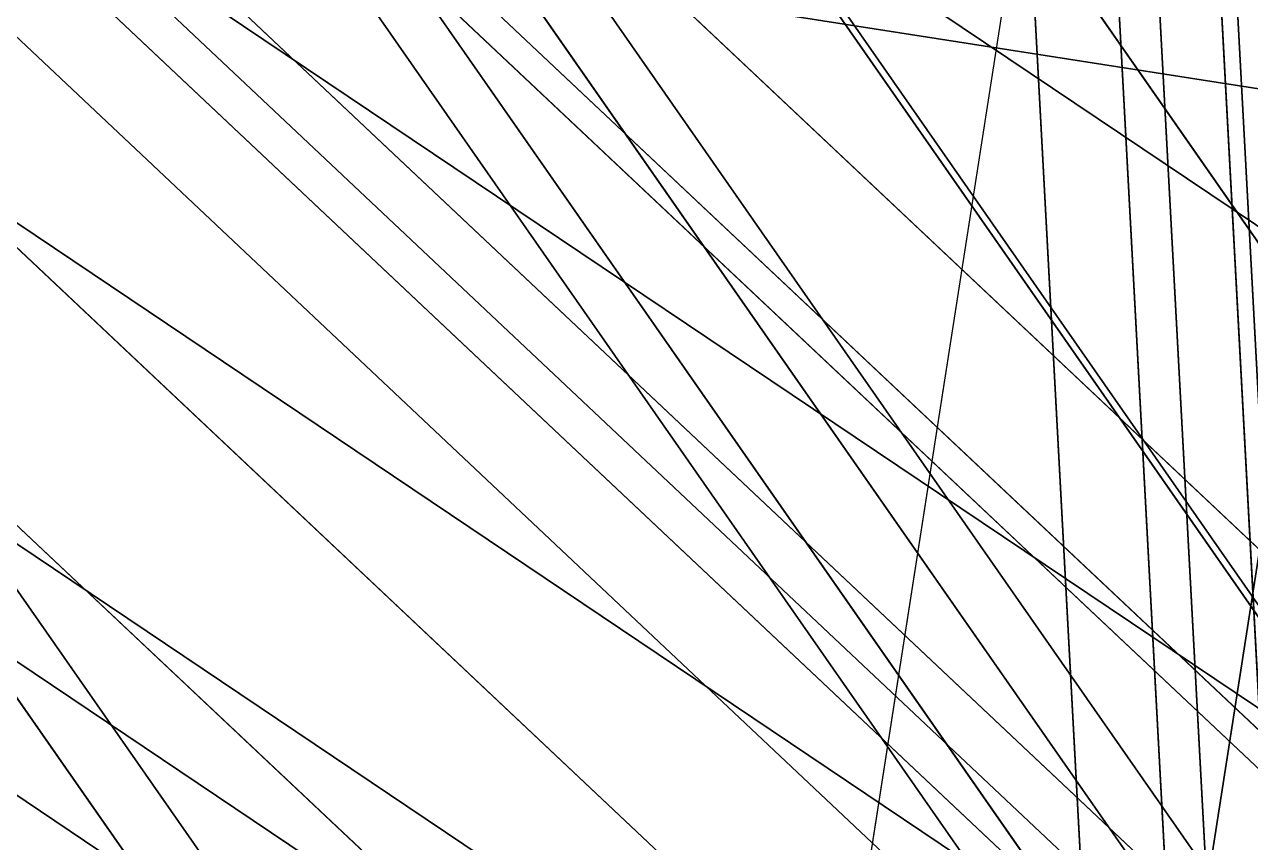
# Model space of a CAD drawing. Header units: metres. Extents: x 503497 to 504361, y 6966567 to 6966857.
# Drawn here: x 504163.48 to 504169.52, y 6966685.29 to 6966689.31 of the extents above; entities that cross this region are included whole.
import ezdxf

# ---------------------------------------------------------------- set-up
doc = ezdxf.new("R2010")
doc.units = ezdxf.units.M

msp = doc.modelspace()

# ---------------------------------------------------------------- linework, layer by layer
at = {"layer": 'SHADOW_APPROVED_20260111T072000'}
msp.add_lwpolyline([(504169.4593, 6966696.8594), (504167.3244, 6966683.1734), (504094.1506, 6966698.0774), (504096.2855, 6966711.7634), (504169.4593, 6966696.8594)], close=True, dxfattribs=at)
msp.add_lwpolyline([(504152.9477, 6966710.2148), (504167.8718, 6966707.8869), (504167.5638, 6966705.9126), (504170.7929, 6966705.4089), (504170.0047, 6966700.3561), (504169.7774, 6966699.9974), (504169.5259, 6966699.8139), (504168.8949, 6966699.7238), (504168.6104, 6966697.9001), (504168.9205, 6966697.8003), (504169.2405, 6966697.5447), (504169.4022, 6966697.2624), (504169.4593, 6966696.8594), (504167.3244, 6966683.1734), (504124.6436, 6966689.8311)], dxfattribs=at)
at = {"layer": 'SHADOW_APPROVED_20260114T072400'}
msp.add_lwpolyline([(504169.4593, 6966696.8594), (504167.3244, 6966683.1734), (504095.316, 6966696.8121), (504097.4509, 6966710.4981), (504169.4593, 6966696.8594)], close=True, dxfattribs=at)
msp.add_lwpolyline([(504152.9477, 6966710.2148), (504167.8718, 6966707.8869), (504167.5638, 6966705.9126), (504170.7929, 6966705.4089), (504170.0047, 6966700.3561), (504169.7774, 6966699.9974), (504169.5259, 6966699.8139), (504168.8949, 6966699.7238), (504168.6104, 6966697.9001), (504168.9205, 6966697.8003), (504169.2405, 6966697.5447), (504169.4022, 6966697.2624), (504169.4593, 6966696.8594), (504167.3244, 6966683.1734), (504124.6436, 6966689.8311)], dxfattribs=at)
at = {"layer": 'SHADOW_APPROVED_20260122T071500'}
msp.add_lwpolyline([(504169.4593, 6966696.8594), (504167.3244, 6966683.1734), (504084.7579, 6966697.9415), (504086.8928, 6966711.6275), (504169.4593, 6966696.8594)], close=True, dxfattribs=at)
msp.add_lwpolyline([(504152.9477, 6966710.2148), (504167.8718, 6966707.8869), (504167.5638, 6966705.9126), (504170.7929, 6966705.4089), (504170.0047, 6966700.3561), (504169.7774, 6966699.9974), (504169.5259, 6966699.8139), (504168.8949, 6966699.7238), (504168.6104, 6966697.9001), (504168.9205, 6966697.8003), (504169.2405, 6966697.5447), (504169.4022, 6966697.2624), (504169.4593, 6966696.8594), (504167.3244, 6966683.1734), (504124.6436, 6966689.8311)], dxfattribs=at)
at = {"layer": 'SHADOW_APPROVED_20260124T072500'}
msp.add_lwpolyline([(504152.9477, 6966710.2148), (504167.8718, 6966707.8869), (504167.5638, 6966705.9126), (504170.7929, 6966705.4089), (504170.0047, 6966700.3561), (504169.7774, 6966699.9974), (504169.5259, 6966699.8139), (504168.8949, 6966699.7238), (504168.6104, 6966697.9001), (504168.9205, 6966697.8003), (504169.2405, 6966697.5447), (504169.4022, 6966697.2624), (504169.4593, 6966696.8594), (504167.3244, 6966683.1734), (504124.6436, 6966689.8311)], dxfattribs=at)
msp.add_lwpolyline([(504169.4593, 6966696.8594), (504167.3244, 6966683.1734), (504091.0813, 6966694.8884), (504093.2162, 6966708.5744), (504169.4593, 6966696.8594)], close=True, dxfattribs=at)
at = {"layer": 'SHADOW_APPROVED_20260126T071100'}
msp.add_lwpolyline([(504169.4593, 6966696.8594), (504167.3244, 6966683.1734), (504078.8993, 6966698.2192), (504081.0342, 6966711.9052), (504169.4593, 6966696.8594)], close=True, dxfattribs=at)
msp.add_lwpolyline([(504152.9477, 6966710.2148), (504167.8718, 6966707.8869), (504167.5638, 6966705.9126), (504170.7929, 6966705.4089), (504170.0047, 6966700.3561), (504169.7774, 6966699.9974), (504169.5259, 6966699.8139), (504168.8949, 6966699.7238), (504168.6104, 6966697.9001), (504168.9205, 6966697.8003), (504169.2405, 6966697.5447), (504169.4022, 6966697.2624), (504169.4593, 6966696.8594), (504167.3244, 6966683.1734), (504124.6436, 6966689.8311)], dxfattribs=at)
at = {"layer": 'SHADOW_APPROVED_20260127T071900'}
msp.add_lwpolyline([(504152.9477, 6966710.2148), (504167.8718, 6966707.8869), (504167.5638, 6966705.9126), (504170.7929, 6966705.4089), (504170.0047, 6966700.3561), (504169.7774, 6966699.9974), (504169.5259, 6966699.8139), (504168.8949, 6966699.7238), (504168.6104, 6966697.9001), (504168.9205, 6966697.8003), (504169.2405, 6966697.5447), (504169.4022, 6966697.2624), (504169.4593, 6966696.8594), (504167.3244, 6966683.1734), (504124.6436, 6966689.8311)], dxfattribs=at)
msp.add_lwpolyline([(504169.4593, 6966696.8594), (504167.3244, 6966683.1734), (504084.9815, 6966695.666), (504087.1164, 6966709.352), (504169.4593, 6966696.8594)], close=True, dxfattribs=at)
at = {"layer": 'SHADOW_APPROVED_20260129T071100'}
msp.add_lwpolyline([(504169.4593, 6966696.8594), (504167.3244, 6966683.1734), (504076.8787, 6966697.3922), (504079.0136, 6966711.0782), (504169.4593, 6966696.8594)], close=True, dxfattribs=at)
msp.add_lwpolyline([(504152.9477, 6966710.2148), (504167.8718, 6966707.8869), (504167.5638, 6966705.9126), (504170.7929, 6966705.4089), (504170.0047, 6966700.3561), (504169.7774, 6966699.9974), (504169.5259, 6966699.8139), (504168.8949, 6966699.7238), (504168.6104, 6966697.9001), (504168.9205, 6966697.8003), (504169.2405, 6966697.5447), (504169.4022, 6966697.2624), (504169.4593, 6966696.8594), (504167.3244, 6966683.1734), (504124.6436, 6966689.8311)], dxfattribs=at)
at = {"layer": 'SHADOW_APPROVED_20260130T071100'}
msp.add_lwpolyline([(504169.4593, 6966696.8594), (504167.3244, 6966683.1734), (504076.1925, 6966697.0876), (504078.3274, 6966710.7736), (504169.4593, 6966696.8594)], close=True, dxfattribs=at)
msp.add_lwpolyline([(504152.9477, 6966710.2148), (504167.8718, 6966707.8869), (504167.5638, 6966705.9126), (504170.7929, 6966705.4089), (504170.0047, 6966700.3561), (504169.7774, 6966699.9974), (504169.5259, 6966699.8139), (504168.8949, 6966699.7238), (504168.6104, 6966697.9001), (504168.9205, 6966697.8003), (504169.2405, 6966697.5447), (504169.4022, 6966697.2624), (504169.4593, 6966696.8594), (504167.3244, 6966683.1734), (504124.6436, 6966689.8311)], dxfattribs=at)
at = {"layer": 'SHADOW_APPROVED_20260203T070000'}
msp.add_lwpolyline([(504169.4593, 6966696.8594), (504167.3244, 6966683.1734), (504061.3002, 6966699.4748), (504063.4351, 6966713.1608), (504169.4593, 6966696.8594)], close=True, dxfattribs=at)
msp.add_lwpolyline([(504152.9477, 6966710.2148), (504167.8718, 6966707.8869), (504167.5638, 6966705.9126), (504170.7929, 6966705.4089), (504170.0047, 6966700.3561), (504169.7774, 6966699.9974), (504169.5259, 6966699.8139), (504168.8949, 6966699.7238), (504168.6104, 6966697.9001), (504168.9205, 6966697.8003), (504169.2405, 6966697.5447), (504169.4022, 6966697.2624), (504169.4593, 6966696.8594), (504167.3244, 6966683.1734), (504124.6436, 6966689.8311)], dxfattribs=at)
at = {"layer": 'SHADOW_APPROVED_20260314T074000'}
msp.add_lwpolyline([(504152.9477, 6966710.2148), (504167.8718, 6966707.8869), (504167.5638, 6966705.9126), (504170.7929, 6966705.4089), (504170.0047, 6966700.3561), (504169.7774, 6966699.9974), (504169.5259, 6966699.8139), (504168.8949, 6966699.7238), (504168.6104, 6966697.9001), (504168.9205, 6966697.8003), (504169.2405, 6966697.5447), (504169.4022, 6966697.2624), (504169.4593, 6966696.8594), (504167.3244, 6966683.1734), (504124.6436, 6966689.8311)], dxfattribs=at)
msp.add_lwpolyline([(504169.4593, 6966696.8594), (504167.3244, 6966683.1734), (504079.5699, 6966667.717), (504081.7048, 6966681.403), (504169.4593, 6966696.8594)], close=True, dxfattribs=at)
at = {"layer": 'SHADOW_APPROVED_20260426T070000'}
msp.add_lwpolyline([(504152.9477, 6966710.2148), (504167.8718, 6966707.8869), (504167.5638, 6966705.9126), (504170.7929, 6966705.4089), (504170.0047, 6966700.3561), (504169.7774, 6966699.9974), (504169.5259, 6966699.8139), (504168.8949, 6966699.7238), (504168.6104, 6966697.9001), (504168.9205, 6966697.8003), (504169.2405, 6966697.5447), (504169.4022, 6966697.2624), (504169.4593, 6966696.8594), (504167.3244, 6966683.1734), (504124.6436, 6966689.8311)], dxfattribs=at)
msp.add_lwpolyline([(504169.4593, 6966696.8594), (504167.3244, 6966683.1734), (503950.1968, 6966601.1116), (503952.3317, 6966614.7976), (504169.4593, 6966696.8594)], close=True, dxfattribs=at)
at = {"layer": 'SHADOW_APPROVED_20260621T090000'}
msp.add_lwpolyline([(504152.9477, 6966710.2148), (504167.8718, 6966707.8869), (504167.5638, 6966705.9126), (504170.7929, 6966705.4089), (504170.0047, 6966700.3561), (504169.7774, 6966699.9974), (504169.5259, 6966699.8139), (504168.8949, 6966699.7238), (504168.6104, 6966697.9001), (504168.9205, 6966697.8003), (504169.2405, 6966697.5447), (504169.4022, 6966697.2624), (504169.4593, 6966696.8594), (504167.3244, 6966683.1734), (504124.6436, 6966689.8311)], dxfattribs=at)
msp.add_lwpolyline([(504169.4593, 6966696.8594), (504167.3244, 6966683.1734), (504108.8081, 6966620.2418), (504110.943, 6966633.9278), (504169.4593, 6966696.8594)], close=True, dxfattribs=at)
at = {"layer": 'SHADOW_APPROVED_20260621T120000'}
msp.add_lwpolyline([(504152.9477, 6966710.2148), (504167.8718, 6966707.8869), (504167.5638, 6966705.9126), (504170.7929, 6966705.4089), (504170.0047, 6966700.3561), (504169.7774, 6966699.9974), (504169.5259, 6966699.8139), (504168.8949, 6966699.7238), (504168.6104, 6966697.9001), (504168.9205, 6966697.8003), (504169.2405, 6966697.5447), (504169.4022, 6966697.2624), (504169.4593, 6966696.8594), (504167.3244, 6966683.1734), (504124.6436, 6966689.8311)], dxfattribs=at)
for points in [[(504152.9477, 6966710.2148), (504167.8718, 6966707.8869), (504170.4928, 6966659.2141), (504155.5687, 6966661.542), (504152.9477, 6966710.2148)], [(504167.8718, 6966707.8869), (504167.5638, 6966705.9126), (504170.1848, 6966657.2398), (504170.4928, 6966659.2141), (504167.8718, 6966707.8869)], [(504167.5638, 6966705.9126), (504170.7929, 6966705.4089), (504173.4139, 6966656.7361), (504170.1848, 6966657.2398), (504167.5638, 6966705.9126)], [(504169.5259, 6966699.8139), (504168.8949, 6966699.7238), (504171.5159, 6966651.051), (504172.1469, 6966651.1411), (504169.5259, 6966699.8139)], [(504168.8949, 6966699.7238), (504168.6104, 6966697.9001), (504171.2314, 6966649.2273), (504171.5159, 6966651.051), (504168.8949, 6966699.7238)], [(504168.6104, 6966697.9001), (504168.9205, 6966697.8003), (504171.5415, 6966649.1275), (504171.2314, 6966649.2273), (504168.6104, 6966697.9001)], [(504168.9205, 6966697.8003), (504169.2405, 6966697.5447), (504171.8615, 6966648.8719), (504171.5415, 6966649.1275), (504168.9205, 6966697.8003)], [(504169.4593, 6966696.8594), (504167.3244, 6966683.1734), (504169.9454, 6966634.5006), (504172.0803, 6966648.1866), (504169.4593, 6966696.8594)]]:
    msp.add_lwpolyline(points, close=True, dxfattribs=at)
at = {"layer": 'SHADOW_APPROVED_20260621T140000'}
for points in [[(504129.6052, 6966740.8657), (504131.954, 6966755.9236), (504174.5011, 6966694.9007), (504172.1523, 6966679.8428), (504129.6052, 6966740.8657)], [(504127.901, 6966729.9403), (504129.6052, 6966740.8657), (504172.1523, 6966679.8428), (504170.4481, 6966668.9174), (504127.901, 6966729.9403)], [(504129.6052, 6966740.8657), (504129.6052, 6966740.8657), (504172.1523, 6966679.8428), (504172.1523, 6966679.8428), (504129.6052, 6966740.8657)], [(504138.446, 6966731.0718), (504138.0232, 6966728.3614), (504180.5703, 6966667.3385), (504180.9931, 6966670.0489), (504138.446, 6966731.0718)], [(504146.7781, 6966729.7721), (504138.446, 6966731.0718), (504180.9931, 6966670.0489), (504189.3252, 6966668.7492), (504146.7781, 6966729.7721)], [(504138.0232, 6966728.3614), (504127.901, 6966729.9403), (504170.4481, 6966668.9174), (504180.5703, 6966667.3385), (504138.0232, 6966728.3614)], [(504144.1851, 6966710.622), (504144.5661, 6966713.0647), (504183.4758, 6966657.2587), (504183.0948, 6966654.816), (504144.1851, 6966710.622)], [(504144.5661, 6966713.0647), (504153.1826, 6966711.7206), (504192.0923, 6966655.9146), (504183.4758, 6966657.2587), (504144.5661, 6966713.0647)], [(504153.1826, 6966711.7206), (504152.9477, 6966710.2148), (504191.8574, 6966654.4088), (504192.0923, 6966655.9146), (504153.1826, 6966711.7206)], [(504152.9477, 6966710.2148), (504167.8718, 6966707.8869), (504206.7815, 6966652.0809), (504191.8574, 6966654.4088), (504152.9477, 6966710.2148)], [(504143.738, 6966708.6351), (504154.0443, 6966707.0275), (504196.3947, 6966646.2866), (504186.0884, 6966647.8942), (504143.738, 6966708.6351)], [(504154.0443, 6966707.0275), (504153.1492, 6966701.2887), (504195.4996, 6966640.5478), (504196.3947, 6966646.2866), (504154.0443, 6966707.0275)], [(504153.1492, 6966701.2887), (504158.2689, 6966700.4901), (504200.6193, 6966639.7492), (504195.4996, 6966640.5478), (504153.1492, 6966701.2887)], [(504158.2689, 6966700.4901), (504156.6455, 6966690.0834), (504198.9959, 6966629.3425), (504200.6193, 6966639.7492), (504158.2689, 6966700.4901)], [(504169.4593, 6966696.8594), (504167.3244, 6966683.1734), (504206.2341, 6966627.3674), (504208.369, 6966641.0534), (504169.4593, 6966696.8594)]]:
    msp.add_lwpolyline(points, close=True, dxfattribs=at)
msp.add_lwpolyline([(504152.9477, 6966710.2148), (504167.8718, 6966707.8869), (504167.5638, 6966705.9126), (504170.7929, 6966705.4089), (504170.0047, 6966700.3561), (504169.7774, 6966699.9974), (504169.5259, 6966699.8139), (504168.8949, 6966699.7238), (504168.6104, 6966697.9001), (504168.9205, 6966697.8003), (504169.2405, 6966697.5447), (504169.4022, 6966697.2624), (504169.4593, 6966696.8594), (504167.3244, 6966683.1734), (504124.6436, 6966689.8311)], dxfattribs=at)
at = {"layer": 'SHADOW_APPROVED_20260621T150000'}
for points in [[(504128.3574, 6966713.6393), (504140.8554, 6966711.6898), (504214.1355, 6966642.687), (504201.6375, 6966644.6365), (504128.3574, 6966713.6393)], [(504144.1851, 6966710.622), (504144.5661, 6966713.0647), (504217.8462, 6966644.0619), (504217.4652, 6966641.6192), (504144.1851, 6966710.622)], [(504140.8554, 6966711.6898), (504140.7719, 6966711.1544), (504214.052, 6966642.1516), (504214.1355, 6966642.687), (504140.8554, 6966711.6898)], [(504140.8554, 6966711.6898), (504140.8554, 6966711.6898), (504214.1355, 6966642.687), (504214.1355, 6966642.687), (504140.8554, 6966711.6898)], [(504140.7719, 6966711.1544), (504144.1851, 6966710.622), (504217.4652, 6966641.6192), (504214.052, 6966642.1516), (504140.7719, 6966711.1544)], [(504137.1539, 6966693.1239), (504139.8525, 6966710.4238), (504219.6127, 6966635.3192), (504216.9141, 6966618.0193), (504137.1539, 6966693.1239)], [(504139.8525, 6966710.4238), (504143.9181, 6966709.7896), (504223.6783, 6966634.685), (504219.6127, 6966635.3192), (504139.8525, 6966710.4238)], [(504139.8525, 6966710.4238), (504139.8525, 6966710.4238), (504219.6127, 6966635.3192), (504219.6127, 6966635.3192), (504139.8525, 6966710.4238)], [(504143.9181, 6966709.7896), (504143.738, 6966708.6351), (504223.4982, 6966633.5305), (504223.6783, 6966634.685), (504143.9181, 6966709.7896)], [(504143.738, 6966708.6351), (504154.0443, 6966707.0275), (504233.8045, 6966631.9229), (504223.4982, 6966633.5305), (504143.738, 6966708.6351)], [(504154.0443, 6966707.0275), (504153.1492, 6966701.2887), (504232.9094, 6966626.1841), (504233.8045, 6966631.9229), (504154.0443, 6966707.0275)], [(504142.7149, 6966706.3611), (504141.9137, 6966701.2247), (504223.7105, 6966624.2024), (504224.5117, 6966629.3388), (504142.7149, 6966706.3611)], [(504145.7767, 6966705.8835), (504142.7149, 6966706.3611), (504224.5117, 6966629.3388), (504227.5735, 6966628.8612), (504145.7767, 6966705.8835)], [(504142.7149, 6966706.3611), (504142.7149, 6966706.3611), (504224.5117, 6966629.3388), (504224.5117, 6966629.3388), (504142.7149, 6966706.3611)], [(504144.9755, 6966700.7471), (504145.7767, 6966705.8835), (504227.5735, 6966628.8612), (504226.7723, 6966623.7248), (504144.9755, 6966700.7471)], [(504153.1492, 6966701.2887), (504158.2689, 6966700.4901), (504238.0291, 6966625.3855), (504232.9094, 6966626.1841), (504153.1492, 6966701.2887)], [(504169.4593, 6966696.8594), (504167.3244, 6966683.1734), (504240.6045, 6966614.1706), (504242.7394, 6966627.8566), (504169.4593, 6966696.8594)]]:
    msp.add_lwpolyline(points, close=True, dxfattribs=at)
msp.add_lwpolyline([(504152.9477, 6966710.2148), (504167.8718, 6966707.8869), (504167.5638, 6966705.9126), (504170.7929, 6966705.4089), (504170.0047, 6966700.3561), (504169.7774, 6966699.9974), (504169.5259, 6966699.8139), (504168.8949, 6966699.7238), (504168.6104, 6966697.9001), (504168.9205, 6966697.8003), (504169.2405, 6966697.5447), (504169.4022, 6966697.2624), (504169.4593, 6966696.8594), (504167.3244, 6966683.1734), (504124.6436, 6966689.8311)], dxfattribs=at)
at = {"layer": 'SHADOW_APPROVED_20260621T160000'}
for points in [[(504127.8093, 6966710.1258), (504128.3574, 6966713.6393), (504296.6136, 6966600.5395), (504296.0655, 6966597.026), (504127.8093, 6966710.1258)], [(504128.3574, 6966713.6393), (504140.8554, 6966711.6898), (504309.1116, 6966598.59), (504296.6136, 6966600.5395), (504128.3574, 6966713.6393)], [(504125.9354, 6966710.4181), (504127.8093, 6966710.1258), (504296.0655, 6966597.026), (504294.1916, 6966597.3183), (504125.9354, 6966710.4181)], [(504142.7149, 6966706.3611), (504141.9137, 6966701.2247), (504329.7247, 6966574.9804), (504330.5259, 6966580.1168), (504142.7149, 6966706.3611)], [(504145.7767, 6966705.8835), (504142.7149, 6966706.3611), (504330.5259, 6966580.1168), (504333.5877, 6966579.6392), (504145.7767, 6966705.8835)], [(504142.7149, 6966706.3611), (504142.7149, 6966706.3611), (504330.5259, 6966580.1168), (504330.5259, 6966580.1168), (504142.7149, 6966706.3611)], [(504144.9755, 6966700.7471), (504145.7767, 6966705.8835), (504333.5877, 6966579.6392), (504332.7865, 6966574.5028), (504144.9755, 6966700.7471)], [(504141.9137, 6966701.2247), (504144.9755, 6966700.7471), (504332.7865, 6966574.5028), (504329.7247, 6966574.9804), (504141.9137, 6966701.2247)], [(504158.2689, 6966700.4901), (504156.6455, 6966690.0834), (504339.7803, 6966566.9824), (504341.4037, 6966577.3891), (504158.2689, 6966700.4901)], [(504169.4593, 6966696.8594), (504167.3244, 6966683.1734), (504335.5806, 6966570.0736), (504337.7155, 6966583.7596), (504169.4593, 6966696.8594)], [(504156.6455, 6966690.0834), (504137.1539, 6966693.1239), (504320.2887, 6966570.0229), (504339.7803, 6966566.9824), (504156.6455, 6966690.0834)]]:
    msp.add_lwpolyline(points, close=True, dxfattribs=at)
msp.add_lwpolyline([(504152.9477, 6966710.2148), (504167.8718, 6966707.8869), (504167.5638, 6966705.9126), (504170.7929, 6966705.4089), (504170.0047, 6966700.3561), (504169.7774, 6966699.9974), (504169.5259, 6966699.8139), (504168.8949, 6966699.7238), (504168.6104, 6966697.9001), (504168.9205, 6966697.8003), (504169.2405, 6966697.5447), (504169.4022, 6966697.2624), (504169.4593, 6966696.8594), (504167.3244, 6966683.1734), (504124.6436, 6966689.8311)], dxfattribs=at)
at = {"layer": 'SHADOW_APPROVED_20261019T053000'}
msp.add_lwpolyline([(504169.4593, 6966696.8594), (504167.3244, 6966683.1734), (503590.5687, 6966775.3062), (503592.7036, 6966788.9922), (504169.4593, 6966696.8594)], close=True, dxfattribs=at)
msp.add_lwpolyline([(504152.9477, 6966710.2148), (504167.8718, 6966707.8869), (504167.5638, 6966705.9126), (504170.7929, 6966705.4089), (504170.0047, 6966700.3561), (504169.7774, 6966699.9974), (504169.5259, 6966699.8139), (504168.8949, 6966699.7238), (504168.6104, 6966697.9001), (504168.9205, 6966697.8003), (504169.2405, 6966697.5447), (504169.4022, 6966697.2624), (504169.4593, 6966696.8594), (504167.3244, 6966683.1734), (504124.6436, 6966689.8311)], dxfattribs=at)
at = {"layer": 'SHADOW_APPROVED_20261112T063500'}
msp.add_lwpolyline([(504169.4593, 6966696.8594), (504167.3244, 6966683.1734), (504069.0461, 6966699.1276), (504071.181, 6966712.8136), (504169.4593, 6966696.8594)], close=True, dxfattribs=at)
msp.add_lwpolyline([(504152.9477, 6966710.2148), (504167.8718, 6966707.8869), (504167.5638, 6966705.9126), (504170.7929, 6966705.4089), (504170.0047, 6966700.3561), (504169.7774, 6966699.9974), (504169.5259, 6966699.8139), (504168.8949, 6966699.7238), (504168.6104, 6966697.9001), (504168.9205, 6966697.8003), (504169.2405, 6966697.5447), (504169.4022, 6966697.2624), (504169.4593, 6966696.8594), (504167.3244, 6966683.1734), (504124.6436, 6966689.8311)], dxfattribs=at)
at = {"layer": 'SHADOW_APPROVED_20261113T063500'}
msp.add_lwpolyline([(504169.4593, 6966696.8594), (504167.3244, 6966683.1734), (504069.5143, 6966699.5431), (504071.6492, 6966713.2291), (504169.4593, 6966696.8594)], close=True, dxfattribs=at)
msp.add_lwpolyline([(504152.9477, 6966710.2148), (504167.8718, 6966707.8869), (504167.5638, 6966705.9126), (504170.7929, 6966705.4089), (504170.0047, 6966700.3561), (504169.7774, 6966699.9974), (504169.5259, 6966699.8139), (504168.8949, 6966699.7238), (504168.6104, 6966697.9001), (504168.9205, 6966697.8003), (504169.2405, 6966697.5447), (504169.4022, 6966697.2624), (504169.4593, 6966696.8594), (504167.3244, 6966683.1734), (504124.6436, 6966689.8311)], dxfattribs=at)
at = {"layer": 'SHADOW_APPROVED_20261122T065200'}
msp.add_lwpolyline([(504169.4593, 6966696.8594), (504167.3244, 6966683.1734), (504087.1603, 6966697.6242), (504089.2952, 6966711.3102), (504169.4593, 6966696.8594)], close=True, dxfattribs=at)
msp.add_lwpolyline([(504152.9477, 6966710.2148), (504167.8718, 6966707.8869), (504167.5638, 6966705.9126), (504170.7929, 6966705.4089), (504170.0047, 6966700.3561), (504169.7774, 6966699.9974), (504169.5259, 6966699.8139), (504168.8949, 6966699.7238), (504168.6104, 6966697.9001), (504168.9205, 6966697.8003), (504169.2405, 6966697.5447), (504169.4022, 6966697.2624), (504169.4593, 6966696.8594), (504167.3244, 6966683.1734), (504124.6436, 6966689.8311)], dxfattribs=at)
at = {"layer": 'SHADOW_APPROVED_20261123T070300'}
msp.add_lwpolyline([(504152.9477, 6966710.2148), (504167.8718, 6966707.8869), (504167.5638, 6966705.9126), (504170.7929, 6966705.4089), (504170.0047, 6966700.3561), (504169.7774, 6966699.9974), (504169.5259, 6966699.8139), (504168.8949, 6966699.7238), (504168.6104, 6966697.9001), (504168.9205, 6966697.8003), (504169.2405, 6966697.5447), (504169.4022, 6966697.2624), (504169.4593, 6966696.8594), (504167.3244, 6966683.1734), (504124.6436, 6966689.8311)], dxfattribs=at)
msp.add_lwpolyline([(504169.4593, 6966696.8594), (504167.3244, 6966683.1734), (504094.9275, 6966695.1799), (504097.0624, 6966708.8659), (504169.4593, 6966696.8594)], close=True, dxfattribs=at)
at = {"layer": 'SHADOW_APPROVED_20261221T090000'}
msp.add_lwpolyline([(504152.9477, 6966710.2148), (504167.8718, 6966707.8869), (504167.5638, 6966705.9126), (504170.7929, 6966705.4089), (504170.0047, 6966700.3561), (504169.7774, 6966699.9974), (504169.5259, 6966699.8139), (504168.8949, 6966699.7238), (504168.6104, 6966697.9001), (504168.9205, 6966697.8003), (504169.2405, 6966697.5447), (504169.4022, 6966697.2624), (504169.4593, 6966696.8594), (504167.3244, 6966683.1734), (504124.6436, 6966689.8311)], dxfattribs=at)
msp.add_lwpolyline([(504169.4593, 6966696.8594), (504167.3244, 6966683.1734), (504137.0697, 6966684.9728), (504139.2046, 6966698.6588), (504169.4593, 6966696.8594)], close=True, dxfattribs=at)
at = {"layer": 'SHADOW_APPROVED_20261221T120000'}
msp.add_lwpolyline([(504152.9477, 6966710.2148), (504167.8718, 6966707.8869), (504167.5638, 6966705.9126), (504170.7929, 6966705.4089), (504170.0047, 6966700.3561), (504169.7774, 6966699.9974), (504169.5259, 6966699.8139), (504168.8949, 6966699.7238), (504168.6104, 6966697.9001), (504168.9205, 6966697.8003), (504169.2405, 6966697.5447), (504169.4022, 6966697.2624), (504169.4593, 6966696.8594), (504167.3244, 6966683.1734), (504124.6436, 6966689.8311)], dxfattribs=at)
msp.add_lwpolyline([(504169.4593, 6966696.8594), (504167.3244, 6966683.1734), (504169.5969, 6966680.4426), (504171.7318, 6966694.1286), (504169.4593, 6966696.8594)], close=True, dxfattribs=at)
at = {"layer": 'SHADOW_APPROVED_20261221T150000'}
msp.add_lwpolyline([(504152.9477, 6966710.2148), (504167.8718, 6966707.8869), (504167.5638, 6966705.9126), (504170.7929, 6966705.4089), (504170.0047, 6966700.3561), (504169.7774, 6966699.9974), (504169.5259, 6966699.8139), (504168.8949, 6966699.7238), (504168.6104, 6966697.9001), (504168.9205, 6966697.8003), (504169.2405, 6966697.5447), (504169.4022, 6966697.2624), (504169.4593, 6966696.8594), (504167.3244, 6966683.1734), (504124.6436, 6966689.8311)], dxfattribs=at)
msp.add_lwpolyline([(504169.4593, 6966696.8594), (504167.3244, 6966683.1734), (504205.0183, 6966687.1937), (504207.1532, 6966700.8797), (504169.4593, 6966696.8594)], close=True, dxfattribs=at)
at = {"layer": 'SHADOW_APPROVED_20261221T160000'}
msp.add_lwpolyline([(504152.9477, 6966710.2148), (504167.8718, 6966707.8869), (504167.5638, 6966705.9126), (504170.7929, 6966705.4089), (504170.0047, 6966700.3561), (504169.7774, 6966699.9974), (504169.5259, 6966699.8139), (504168.8949, 6966699.7238), (504168.6104, 6966697.9001), (504168.9205, 6966697.8003), (504169.2405, 6966697.5447), (504169.4022, 6966697.2624), (504169.4593, 6966696.8594), (504167.3244, 6966683.1734), (504124.6436, 6966689.8311)], dxfattribs=at)
msp.add_lwpolyline([(504169.4593, 6966696.8594), (504167.3244, 6966683.1734), (504226.8862, 6966695.1252), (504229.0211, 6966708.8112), (504169.4593, 6966696.8594)], close=True, dxfattribs=at)
at = {"layer": 'SHADOW_APPROVED_20261221T170000'}
msp.add_lwpolyline([(504169.4593, 6966696.8594), (504167.3244, 6966683.1734), (504270.5243, 6966714.061), (504272.6592, 6966727.747), (504169.4593, 6966696.8594)], close=True, dxfattribs=at)
msp.add_lwpolyline([(504152.9477, 6966710.2148), (504167.8718, 6966707.8869), (504167.5638, 6966705.9126), (504170.7929, 6966705.4089), (504170.0047, 6966700.3561), (504169.7774, 6966699.9974), (504169.5259, 6966699.8139), (504168.8949, 6966699.7238), (504168.6104, 6966697.9001), (504168.9205, 6966697.8003), (504169.2405, 6966697.5447), (504169.4022, 6966697.2624), (504169.4593, 6966696.8594), (504167.3244, 6966683.1734), (504124.6436, 6966689.8311)], dxfattribs=at)
at = {"layer": 'SHADOW_COMPARATOR_RL48_20260111T072000'}
msp.add_lwpolyline([(504152.9477, 6966710.2148), (504167.8718, 6966707.8869), (504167.5638, 6966705.9126), (504170.7929, 6966705.4089), (504170.0047, 6966700.3561), (504169.7774, 6966699.9974), (504169.5259, 6966699.8139), (504168.8949, 6966699.7238), (504168.6104, 6966697.9001), (504168.9205, 6966697.8003), (504169.2405, 6966697.5447), (504169.4022, 6966697.2624), (504169.4593, 6966696.8594), (504167.3244, 6966683.1734), (504124.6436, 6966689.8311)], dxfattribs=at)
msp.add_lwpolyline([(504169.4593, 6966696.8594), (504167.3244, 6966683.1734), (504121.6971, 6966692.4668), (504123.832, 6966706.1528), (504169.4593, 6966696.8594)], close=True, dxfattribs=at)
at = {"layer": 'SHADOW_COMPARATOR_RL48_20260114T072400'}
msp.add_lwpolyline([(504152.9477, 6966710.2148), (504167.8718, 6966707.8869), (504167.5638, 6966705.9126), (504170.7929, 6966705.4089), (504170.0047, 6966700.3561), (504169.7774, 6966699.9974), (504169.5259, 6966699.8139), (504168.8949, 6966699.7238), (504168.6104, 6966697.9001), (504168.9205, 6966697.8003), (504169.2405, 6966697.5447), (504169.4022, 6966697.2624), (504169.4593, 6966696.8594), (504167.3244, 6966683.1734), (504124.6436, 6966689.8311)], dxfattribs=at)
msp.add_lwpolyline([(504169.4593, 6966696.8594), (504167.3244, 6966683.1734), (504122.4238, 6966691.6778), (504124.5587, 6966705.3638), (504169.4593, 6966696.8594)], close=True, dxfattribs=at)
at = {"layer": 'SHADOW_COMPARATOR_RL48_20260122T071500'}
msp.add_lwpolyline([(504152.9477, 6966710.2148), (504167.8718, 6966707.8869), (504167.5638, 6966705.9126), (504170.7929, 6966705.4089), (504170.0047, 6966700.3561), (504169.7774, 6966699.9974), (504169.5259, 6966699.8139), (504168.8949, 6966699.7238), (504168.6104, 6966697.9001), (504168.9205, 6966697.8003), (504169.2405, 6966697.5447), (504169.4022, 6966697.2624), (504169.4593, 6966696.8594), (504167.3244, 6966683.1734), (504124.6436, 6966689.8311)], dxfattribs=at)
msp.add_lwpolyline([(504169.4593, 6966696.8594), (504167.3244, 6966683.1734), (504115.8403, 6966692.382), (504117.9752, 6966706.068), (504169.4593, 6966696.8594)], close=True, dxfattribs=at)
at = {"layer": 'SHADOW_COMPARATOR_RL48_20260124T072500'}
msp.add_lwpolyline([(504152.9477, 6966710.2148), (504167.8718, 6966707.8869), (504167.5638, 6966705.9126), (504170.7929, 6966705.4089), (504170.0047, 6966700.3561), (504169.7774, 6966699.9974), (504169.5259, 6966699.8139), (504168.8949, 6966699.7238), (504168.6104, 6966697.9001), (504168.9205, 6966697.8003), (504169.2405, 6966697.5447), (504169.4022, 6966697.2624), (504169.4593, 6966696.8594), (504167.3244, 6966683.1734), (504124.6436, 6966689.8311)], dxfattribs=at)
msp.add_lwpolyline([(504169.4593, 6966696.8594), (504167.3244, 6966683.1734), (504119.7832, 6966690.4783), (504121.9181, 6966704.1643), (504169.4593, 6966696.8594)], close=True, dxfattribs=at)
at = {"layer": 'SHADOW_COMPARATOR_RL48_20260126T071100'}
msp.add_lwpolyline([(504152.9477, 6966710.2148), (504167.8718, 6966707.8869), (504167.5638, 6966705.9126), (504170.7929, 6966705.4089), (504170.0047, 6966700.3561), (504169.7774, 6966699.9974), (504169.5259, 6966699.8139), (504168.8949, 6966699.7238), (504168.6104, 6966697.9001), (504168.9205, 6966697.8003), (504169.2405, 6966697.5447), (504169.4022, 6966697.2624), (504169.4593, 6966696.8594), (504167.3244, 6966683.1734), (504124.6436, 6966689.8311)], dxfattribs=at)
msp.add_lwpolyline([(504169.4593, 6966696.8594), (504167.3244, 6966683.1734), (504112.1872, 6966692.5552), (504114.3221, 6966706.2412), (504169.4593, 6966696.8594)], close=True, dxfattribs=at)
at = {"layer": 'SHADOW_COMPARATOR_RL48_20260127T071900'}
msp.add_lwpolyline([(504152.9477, 6966710.2148), (504167.8718, 6966707.8869), (504167.5638, 6966705.9126), (504170.7929, 6966705.4089), (504170.0047, 6966700.3561), (504169.7774, 6966699.9974), (504169.5259, 6966699.8139), (504168.8949, 6966699.7238), (504168.6104, 6966697.9001), (504168.9205, 6966697.8003), (504169.2405, 6966697.5447), (504169.4022, 6966697.2624), (504169.4593, 6966696.8594), (504167.3244, 6966683.1734), (504124.6436, 6966689.8311)], dxfattribs=at)
msp.add_lwpolyline([(504169.4593, 6966696.8594), (504167.3244, 6966683.1734), (504115.9797, 6966690.9631), (504118.1146, 6966704.6491), (504169.4593, 6966696.8594)], close=True, dxfattribs=at)
at = {"layer": 'SHADOW_COMPARATOR_RL48_20260129T071100'}
msp.add_lwpolyline([(504152.9477, 6966710.2148), (504167.8718, 6966707.8869), (504167.5638, 6966705.9126), (504170.7929, 6966705.4089), (504170.0047, 6966700.3561), (504169.7774, 6966699.9974), (504169.5259, 6966699.8139), (504168.8949, 6966699.7238), (504168.6104, 6966697.9001), (504168.9205, 6966697.8003), (504169.2405, 6966697.5447), (504169.4022, 6966697.2624), (504169.4593, 6966696.8594), (504167.3244, 6966683.1734), (504124.6436, 6966689.8311)], dxfattribs=at)
msp.add_lwpolyline([(504169.4593, 6966696.8594), (504167.3244, 6966683.1734), (504110.9272, 6966692.0395), (504113.0621, 6966705.7255), (504169.4593, 6966696.8594)], close=True, dxfattribs=at)
at = {"layer": 'SHADOW_COMPARATOR_RL48_20260130T071100'}
msp.add_lwpolyline([(504152.9477, 6966710.2148), (504167.8718, 6966707.8869), (504167.5638, 6966705.9126), (504170.7929, 6966705.4089), (504170.0047, 6966700.3561), (504169.7774, 6966699.9974), (504169.5259, 6966699.8139), (504168.8949, 6966699.7238), (504168.6104, 6966697.9001), (504168.9205, 6966697.8003), (504169.2405, 6966697.5447), (504169.4022, 6966697.2624), (504169.4593, 6966696.8594), (504167.3244, 6966683.1734), (504124.6436, 6966689.8311)], dxfattribs=at)
msp.add_lwpolyline([(504169.4593, 6966696.8594), (504167.3244, 6966683.1734), (504110.4993, 6966691.8496), (504112.6342, 6966705.5356), (504169.4593, 6966696.8594)], close=True, dxfattribs=at)
at = {"layer": 'SHADOW_COMPARATOR_RL48_20260203T070000'}
msp.add_lwpolyline([(504152.9477, 6966710.2148), (504167.8718, 6966707.8869), (504167.5638, 6966705.9126), (504170.7929, 6966705.4089), (504170.0047, 6966700.3561), (504169.7774, 6966699.9974), (504169.5259, 6966699.8139), (504168.8949, 6966699.7238), (504168.6104, 6966697.9001), (504168.9205, 6966697.8003), (504169.2405, 6966697.5447), (504169.4022, 6966697.2624), (504169.4593, 6966696.8594), (504167.3244, 6966683.1734), (504124.6436, 6966689.8311)], dxfattribs=at)
msp.add_lwpolyline([(504169.4593, 6966696.8594), (504167.3244, 6966683.1734), (504101.2133, 6966693.3381), (504103.3482, 6966707.0241), (504169.4593, 6966696.8594)], close=True, dxfattribs=at)
at = {"layer": 'SHADOW_COMPARATOR_RL48_20260314T074000'}
msp.add_lwpolyline([(504152.9477, 6966710.2148), (504167.8718, 6966707.8869), (504167.5638, 6966705.9126), (504170.7929, 6966705.4089), (504170.0047, 6966700.3561), (504169.7774, 6966699.9974), (504169.5259, 6966699.8139), (504168.8949, 6966699.7238), (504168.6104, 6966697.9001), (504168.9205, 6966697.8003), (504169.2405, 6966697.5447), (504169.4022, 6966697.2624), (504169.4593, 6966696.8594), (504167.3244, 6966683.1734), (504124.6436, 6966689.8311)], dxfattribs=at)
msp.add_lwpolyline([(504169.4593, 6966696.8594), (504167.3244, 6966683.1734), (504112.6053, 6966673.5356), (504114.7402, 6966687.2216), (504169.4593, 6966696.8594)], close=True, dxfattribs=at)
at = {"layer": 'SHADOW_COMPARATOR_RL48_20260426T070000'}
msp.add_lwpolyline([(504152.9477, 6966710.2148), (504167.8718, 6966707.8869), (504167.5638, 6966705.9126), (504170.7929, 6966705.4089), (504170.0047, 6966700.3561), (504169.7774, 6966699.9974), (504169.5259, 6966699.8139), (504168.8949, 6966699.7238), (504168.6104, 6966697.9001), (504168.9205, 6966697.8003), (504169.2405, 6966697.5447), (504169.4022, 6966697.2624), (504169.4593, 6966696.8594), (504167.3244, 6966683.1734), (504124.6436, 6966689.8311)], dxfattribs=at)
msp.add_lwpolyline([(504169.4593, 6966696.8594), (504167.3244, 6966683.1734), (504031.9351, 6966632.004), (504034.07, 6966645.69), (504169.4593, 6966696.8594)], close=True, dxfattribs=at)
at = {"layer": 'SHADOW_COMPARATOR_RL48_20260621T090000'}
msp.add_lwpolyline([(504152.9477, 6966710.2148), (504167.8718, 6966707.8869), (504167.5638, 6966705.9126), (504170.7929, 6966705.4089), (504170.0047, 6966700.3561), (504169.7774, 6966699.9974), (504169.5259, 6966699.8139), (504168.8949, 6966699.7238), (504168.6104, 6966697.9001), (504168.9205, 6966697.8003), (504169.2405, 6966697.5447), (504169.4022, 6966697.2624), (504169.4593, 6966696.8594), (504167.3244, 6966683.1734), (504124.6436, 6966689.8311)], dxfattribs=at)
msp.add_lwpolyline([(504169.4593, 6966696.8594), (504167.3244, 6966683.1734), (504130.8367, 6966643.9326), (504132.9716, 6966657.6186), (504169.4593, 6966696.8594)], close=True, dxfattribs=at)
at = {"layer": 'SHADOW_COMPARATOR_RL48_20260621T120000'}
msp.add_lwpolyline([(504152.9477, 6966710.2148), (504167.8718, 6966707.8869), (504167.5638, 6966705.9126), (504170.7929, 6966705.4089), (504170.0047, 6966700.3561), (504169.7774, 6966699.9974), (504169.5259, 6966699.8139), (504168.8949, 6966699.7238), (504168.6104, 6966697.9001), (504168.9205, 6966697.8003), (504169.2405, 6966697.5447), (504169.4022, 6966697.2624), (504169.4593, 6966696.8594), (504167.3244, 6966683.1734), (504124.6436, 6966689.8311)], dxfattribs=at)
for points in [[(504152.9477, 6966710.2148), (504167.8718, 6966707.8869), (504169.5061, 6966677.5371), (504154.582, 6966679.865), (504152.9477, 6966710.2148)], [(504167.8718, 6966707.8869), (504167.5638, 6966705.9126), (504169.1981, 6966675.5628), (504169.5061, 6966677.5371), (504167.8718, 6966707.8869)], [(504167.5638, 6966705.9126), (504170.7929, 6966705.4089), (504172.4272, 6966675.0591), (504169.1981, 6966675.5628), (504167.5638, 6966705.9126)], [(504169.5259, 6966699.8139), (504168.8949, 6966699.7238), (504170.5292, 6966669.374), (504171.1602, 6966669.4641), (504169.5259, 6966699.8139)], [(504168.8949, 6966699.7238), (504168.6104, 6966697.9001), (504170.2447, 6966667.5503), (504170.5292, 6966669.374), (504168.8949, 6966699.7238)], [(504168.6104, 6966697.9001), (504168.9205, 6966697.8003), (504170.5548, 6966667.4505), (504170.2447, 6966667.5503), (504168.6104, 6966697.9001)], [(504168.9205, 6966697.8003), (504169.2405, 6966697.5447), (504170.8748, 6966667.1949), (504170.5548, 6966667.4505), (504168.9205, 6966697.8003)], [(504169.4593, 6966696.8594), (504167.3244, 6966683.1734), (504168.9587, 6966652.8236), (504171.0936, 6966666.5096), (504169.4593, 6966696.8594)]]:
    msp.add_lwpolyline(points, close=True, dxfattribs=at)
at = {"layer": 'SHADOW_COMPARATOR_RL48_20260621T140000'}
for points in [[(504144.1851, 6966710.622), (504144.5661, 6966713.0647), (504168.8281, 6966678.267), (504168.4471, 6966675.8243), (504144.1851, 6966710.622)], [(504144.5661, 6966713.0647), (504153.1826, 6966711.7206), (504177.4446, 6966676.9229), (504168.8281, 6966678.267), (504144.5661, 6966713.0647)], [(504153.1826, 6966711.7206), (504152.9477, 6966710.2148), (504177.2097, 6966675.4171), (504177.4446, 6966676.9229), (504153.1826, 6966711.7206)], [(504152.9477, 6966710.2148), (504167.8718, 6966707.8869), (504192.1338, 6966673.0892), (504177.2097, 6966675.4171), (504152.9477, 6966710.2148)], [(504169.4593, 6966696.8594), (504167.3244, 6966683.1734), (504191.5864, 6966648.3757), (504193.7213, 6966662.0617), (504169.4593, 6966696.8594)]]:
    msp.add_lwpolyline(points, close=True, dxfattribs=at)
msp.add_lwpolyline([(504152.9477, 6966710.2148), (504167.8718, 6966707.8869), (504167.5638, 6966705.9126), (504170.7929, 6966705.4089), (504170.0047, 6966700.3561), (504169.7774, 6966699.9974), (504169.5259, 6966699.8139), (504168.8949, 6966699.7238), (504168.6104, 6966697.9001), (504168.9205, 6966697.8003), (504169.2405, 6966697.5447), (504169.4022, 6966697.2624), (504169.4593, 6966696.8594), (504167.3244, 6966683.1734), (504124.6436, 6966689.8311)], dxfattribs=at)
at = {"layer": 'SHADOW_COMPARATOR_RL48_20260621T150000'}
for points in [[(504128.3574, 6966713.6393), (504140.8554, 6966711.6898), (504186.549, 6966668.6633), (504174.051, 6966670.6128), (504128.3574, 6966713.6393)], [(504144.1851, 6966710.622), (504144.5661, 6966713.0647), (504190.2597, 6966670.0382), (504189.8787, 6966667.5955), (504144.1851, 6966710.622)], [(504140.8554, 6966711.6898), (504140.7719, 6966711.1544), (504186.4655, 6966668.1279), (504186.549, 6966668.6633), (504140.8554, 6966711.6898)], [(504140.8554, 6966711.6898), (504140.8554, 6966711.6898), (504186.549, 6966668.6633), (504186.549, 6966668.6633), (504140.8554, 6966711.6898)], [(504140.7719, 6966711.1544), (504144.1851, 6966710.622), (504189.8787, 6966667.5955), (504186.4655, 6966668.1279), (504140.7719, 6966711.1544)], [(504169.4593, 6966696.8594), (504167.3244, 6966683.1734), (504213.018, 6966640.1469), (504215.1529, 6966653.8329), (504169.4593, 6966696.8594)]]:
    msp.add_lwpolyline(points, close=True, dxfattribs=at)
msp.add_lwpolyline([(504152.9477, 6966710.2148), (504167.8718, 6966707.8869), (504167.5638, 6966705.9126), (504170.7929, 6966705.4089), (504170.0047, 6966700.3561), (504169.7774, 6966699.9974), (504169.5259, 6966699.8139), (504168.8949, 6966699.7238), (504168.6104, 6966697.9001), (504168.9205, 6966697.8003), (504169.2405, 6966697.5447), (504169.4022, 6966697.2624), (504169.4593, 6966696.8594), (504167.3244, 6966683.1734), (504124.6436, 6966689.8311)], dxfattribs=at)
at = {"layer": 'SHADOW_COMPARATOR_RL48_20260621T160000'}
for points in [[(504127.8093, 6966710.1258), (504128.3574, 6966713.6393), (504233.2731, 6966643.1163), (504232.725, 6966639.6028), (504127.8093, 6966710.1258)], [(504128.3574, 6966713.6393), (504140.8554, 6966711.6898), (504245.7711, 6966641.1668), (504233.2731, 6966643.1163), (504128.3574, 6966713.6393)], [(504125.9354, 6966710.4181), (504127.8093, 6966710.1258), (504232.725, 6966639.6028), (504230.8511, 6966639.8951), (504125.9354, 6966710.4181)], [(504169.4593, 6966696.8594), (504167.3244, 6966683.1734), (504272.2401, 6966612.6504), (504274.375, 6966626.3364), (504169.4593, 6966696.8594)]]:
    msp.add_lwpolyline(points, close=True, dxfattribs=at)
msp.add_lwpolyline([(504152.9477, 6966710.2148), (504167.8718, 6966707.8869), (504167.5638, 6966705.9126), (504170.7929, 6966705.4089), (504170.0047, 6966700.3561), (504169.7774, 6966699.9974), (504169.5259, 6966699.8139), (504168.8949, 6966699.7238), (504168.6104, 6966697.9001), (504168.9205, 6966697.8003), (504169.2405, 6966697.5447), (504169.4022, 6966697.2624), (504169.4593, 6966696.8594), (504167.3244, 6966683.1734), (504124.6436, 6966689.8311)], dxfattribs=at)
at = {"layer": 'SHADOW_COMPARATOR_RL48_20261019T053000'}
msp.add_lwpolyline([(504169.4593, 6966696.8594), (504167.3244, 6966683.1734), (503807.69, 6966740.6225), (503809.8249, 6966754.3085), (504169.4593, 6966696.8594)], close=True, dxfattribs=at)
msp.add_lwpolyline([(504152.9477, 6966710.2148), (504167.8718, 6966707.8869), (504167.5638, 6966705.9126), (504170.7929, 6966705.4089), (504170.0047, 6966700.3561), (504169.7774, 6966699.9974), (504169.5259, 6966699.8139), (504168.8949, 6966699.7238), (504168.6104, 6966697.9001), (504168.9205, 6966697.8003), (504169.2405, 6966697.5447), (504169.4022, 6966697.2624), (504169.4593, 6966696.8594), (504167.3244, 6966683.1734), (504124.6436, 6966689.8311)], dxfattribs=at)
at = {"layer": 'SHADOW_COMPARATOR_RL48_20261112T063500'}
msp.add_lwpolyline([(504152.9477, 6966710.2148), (504167.8718, 6966707.8869), (504167.5638, 6966705.9126), (504170.7929, 6966705.4089), (504170.0047, 6966700.3561), (504169.7774, 6966699.9974), (504169.5259, 6966699.8139), (504168.8949, 6966699.7238), (504168.6104, 6966697.9001), (504168.9205, 6966697.8003), (504169.2405, 6966697.5447), (504169.4022, 6966697.2624), (504169.4593, 6966696.8594), (504167.3244, 6966683.1734), (504124.6436, 6966689.8311)], dxfattribs=at)
msp.add_lwpolyline([(504169.4593, 6966696.8594), (504167.3244, 6966683.1734), (504106.0432, 6966693.1216), (504108.1781, 6966706.8076), (504169.4593, 6966696.8594)], close=True, dxfattribs=at)
at = {"layer": 'SHADOW_COMPARATOR_RL48_20261113T063500'}
msp.add_lwpolyline([(504152.9477, 6966710.2148), (504167.8718, 6966707.8869), (504167.5638, 6966705.9126), (504170.7929, 6966705.4089), (504170.0047, 6966700.3561), (504169.7774, 6966699.9974), (504169.5259, 6966699.8139), (504168.8949, 6966699.7238), (504168.6104, 6966697.9001), (504168.9205, 6966697.8003), (504169.2405, 6966697.5447), (504169.4022, 6966697.2624), (504169.4593, 6966696.8594), (504167.3244, 6966683.1734), (504124.6436, 6966689.8311)], dxfattribs=at)
msp.add_lwpolyline([(504169.4593, 6966696.8594), (504167.3244, 6966683.1734), (504106.3352, 6966693.3807), (504108.4701, 6966707.0667), (504169.4593, 6966696.8594)], close=True, dxfattribs=at)
at = {"layer": 'SHADOW_COMPARATOR_RL48_20261122T065200'}
msp.add_lwpolyline([(504152.9477, 6966710.2148), (504167.8718, 6966707.8869), (504167.5638, 6966705.9126), (504170.7929, 6966705.4089), (504170.0047, 6966700.3561), (504169.7774, 6966699.9974), (504169.5259, 6966699.8139), (504168.8949, 6966699.7238), (504168.6104, 6966697.9001), (504168.9205, 6966697.8003), (504169.2405, 6966697.5447), (504169.4022, 6966697.2624), (504169.4593, 6966696.8594), (504167.3244, 6966683.1734), (504124.6436, 6966689.8311)], dxfattribs=at)
msp.add_lwpolyline([(504169.4593, 6966696.8594), (504167.3244, 6966683.1734), (504117.3383, 6966692.1841), (504119.4732, 6966705.8701), (504169.4593, 6966696.8594)], close=True, dxfattribs=at)
at = {"layer": 'SHADOW_COMPARATOR_RL48_20261123T070300'}
msp.add_lwpolyline([(504152.9477, 6966710.2148), (504167.8718, 6966707.8869), (504167.5638, 6966705.9126), (504170.7929, 6966705.4089), (504170.0047, 6966700.3561), (504169.7774, 6966699.9974), (504169.5259, 6966699.8139), (504168.8949, 6966699.7238), (504168.6104, 6966697.9001), (504168.9205, 6966697.8003), (504169.2405, 6966697.5447), (504169.4022, 6966697.2624), (504169.4593, 6966696.8594), (504167.3244, 6966683.1734), (504124.6436, 6966689.8311)], dxfattribs=at)
msp.add_lwpolyline([(504169.4593, 6966696.8594), (504167.3244, 6966683.1734), (504122.1815, 6966690.66), (504124.3164, 6966704.346), (504169.4593, 6966696.8594)], close=True, dxfattribs=at)
at = {"layer": 'SHADOW_COMPARATOR_RL48_20261221T090000'}
msp.add_lwpolyline([(504152.9477, 6966710.2148), (504167.8718, 6966707.8869), (504167.5638, 6966705.9126), (504170.7929, 6966705.4089), (504170.0047, 6966700.3561), (504169.7774, 6966699.9974), (504169.5259, 6966699.8139), (504168.8949, 6966699.7238), (504168.6104, 6966697.9001), (504168.9205, 6966697.8003), (504169.2405, 6966697.5447), (504169.4022, 6966697.2624), (504169.4593, 6966696.8594), (504167.3244, 6966683.1734), (504124.6436, 6966689.8311)], dxfattribs=at)
msp.add_lwpolyline([(504169.4593, 6966696.8594), (504167.3244, 6966683.1734), (504148.4592, 6966684.2954), (504150.5941, 6966697.9814), (504169.4593, 6966696.8594)], close=True, dxfattribs=at)
at = {"layer": 'SHADOW_COMPARATOR_RL48_20261221T120000'}
for points in [[(504145.9831, 6966711.3619), (504154.5996, 6966710.0178), (504154.3647, 6966708.512), (504169.2888, 6966706.1841), (504168.9808, 6966704.2098), (504172.2099, 6966703.7061), (504171.4217, 6966698.6533), (504171.1944, 6966698.2946), (504170.9429, 6966698.1111), (504170.3119, 6966698.021), (504170.0274, 6966696.1973), (504170.3375, 6966696.0975), (504170.6575, 6966695.8419), (504170.8192, 6966695.5596), (504170.8763, 6966695.1566), (504168.7414, 6966681.4706), (504126.0606, 6966688.1283)], [(504152.9477, 6966710.2148), (504167.8718, 6966707.8869), (504167.5638, 6966705.9126), (504170.7929, 6966705.4089), (504170.0047, 6966700.3561), (504169.7774, 6966699.9974), (504169.5259, 6966699.8139), (504168.8949, 6966699.7238), (504168.6104, 6966697.9001), (504168.9205, 6966697.8003), (504169.2405, 6966697.5447), (504169.4022, 6966697.2624), (504169.4593, 6966696.8594), (504167.3244, 6966683.1734), (504124.6436, 6966689.8311)]]:
    msp.add_lwpolyline(points, dxfattribs=at)
msp.add_lwpolyline([(504169.4593, 6966696.8594), (504167.3244, 6966683.1734), (504168.7414, 6966681.4706), (504170.8763, 6966695.1566), (504169.4593, 6966696.8594)], close=True, dxfattribs=at)
at = {"layer": 'SHADOW_COMPARATOR_RL48_20261221T150000'}
for points in [[(504152.9477, 6966710.2148), (504167.8718, 6966707.8869), (504167.5638, 6966705.9126), (504170.7929, 6966705.4089), (504170.0047, 6966700.3561), (504169.7774, 6966699.9974), (504169.5259, 6966699.8139), (504168.8949, 6966699.7238), (504168.6104, 6966697.9001), (504168.9205, 6966697.8003), (504169.2405, 6966697.5447), (504169.4022, 6966697.2624), (504169.4593, 6966696.8594), (504167.3244, 6966683.1734), (504124.6436, 6966689.8311)], [(504190.8283, 6966685.6803), (504148.1475, 6966692.338)]]:
    msp.add_lwpolyline(points, dxfattribs=at)
for points in [[(504169.4593, 6966696.8594), (504167.3244, 6966683.1734), (504190.8283, 6966685.6803), (504192.9632, 6966699.3663), (504169.4593, 6966696.8594)], [(504167.3244, 6966683.1734), (504124.6436, 6966689.8311), (504148.1475, 6966692.338), (504190.8283, 6966685.6803), (504167.3244, 6966683.1734)]]:
    msp.add_lwpolyline(points, close=True, dxfattribs=at)
at = {"layer": 'SHADOW_COMPARATOR_RL48_20261221T160000'}
msp.add_lwpolyline([(504152.9477, 6966710.2148), (504167.8718, 6966707.8869), (504167.5638, 6966705.9126), (504170.7929, 6966705.4089), (504170.0047, 6966700.3561), (504169.7774, 6966699.9974), (504169.5259, 6966699.8139), (504168.8949, 6966699.7238), (504168.6104, 6966697.9001), (504168.9205, 6966697.8003), (504169.2405, 6966697.5447), (504169.4022, 6966697.2624), (504169.4593, 6966696.8594), (504167.3244, 6966683.1734), (504124.6436, 6966689.8311)], dxfattribs=at)
msp.add_lwpolyline([(504169.4593, 6966696.8594), (504167.3244, 6966683.1734), (504204.464, 6966690.6259), (504206.5989, 6966704.3119), (504169.4593, 6966696.8594)], close=True, dxfattribs=at)
at = {"layer": 'SHADOW_COMPARATOR_RL48_20261221T170000'}
msp.add_lwpolyline([(504169.4593, 6966696.8594), (504167.3244, 6966683.1734), (504231.6744, 6966702.4333), (504233.8093, 6966716.1193), (504169.4593, 6966696.8594)], close=True, dxfattribs=at)
msp.add_lwpolyline([(504152.9477, 6966710.2148), (504167.8718, 6966707.8869), (504167.5638, 6966705.9126), (504170.7929, 6966705.4089), (504170.0047, 6966700.3561), (504169.7774, 6966699.9974), (504169.5259, 6966699.8139), (504168.8949, 6966699.7238), (504168.6104, 6966697.9001), (504168.9205, 6966697.8003), (504169.2405, 6966697.5447), (504169.4022, 6966697.2624), (504169.4593, 6966696.8594), (504167.3244, 6966683.1734), (504124.6436, 6966689.8311)], dxfattribs=at)

doc.saveas('drawing.dxf')
